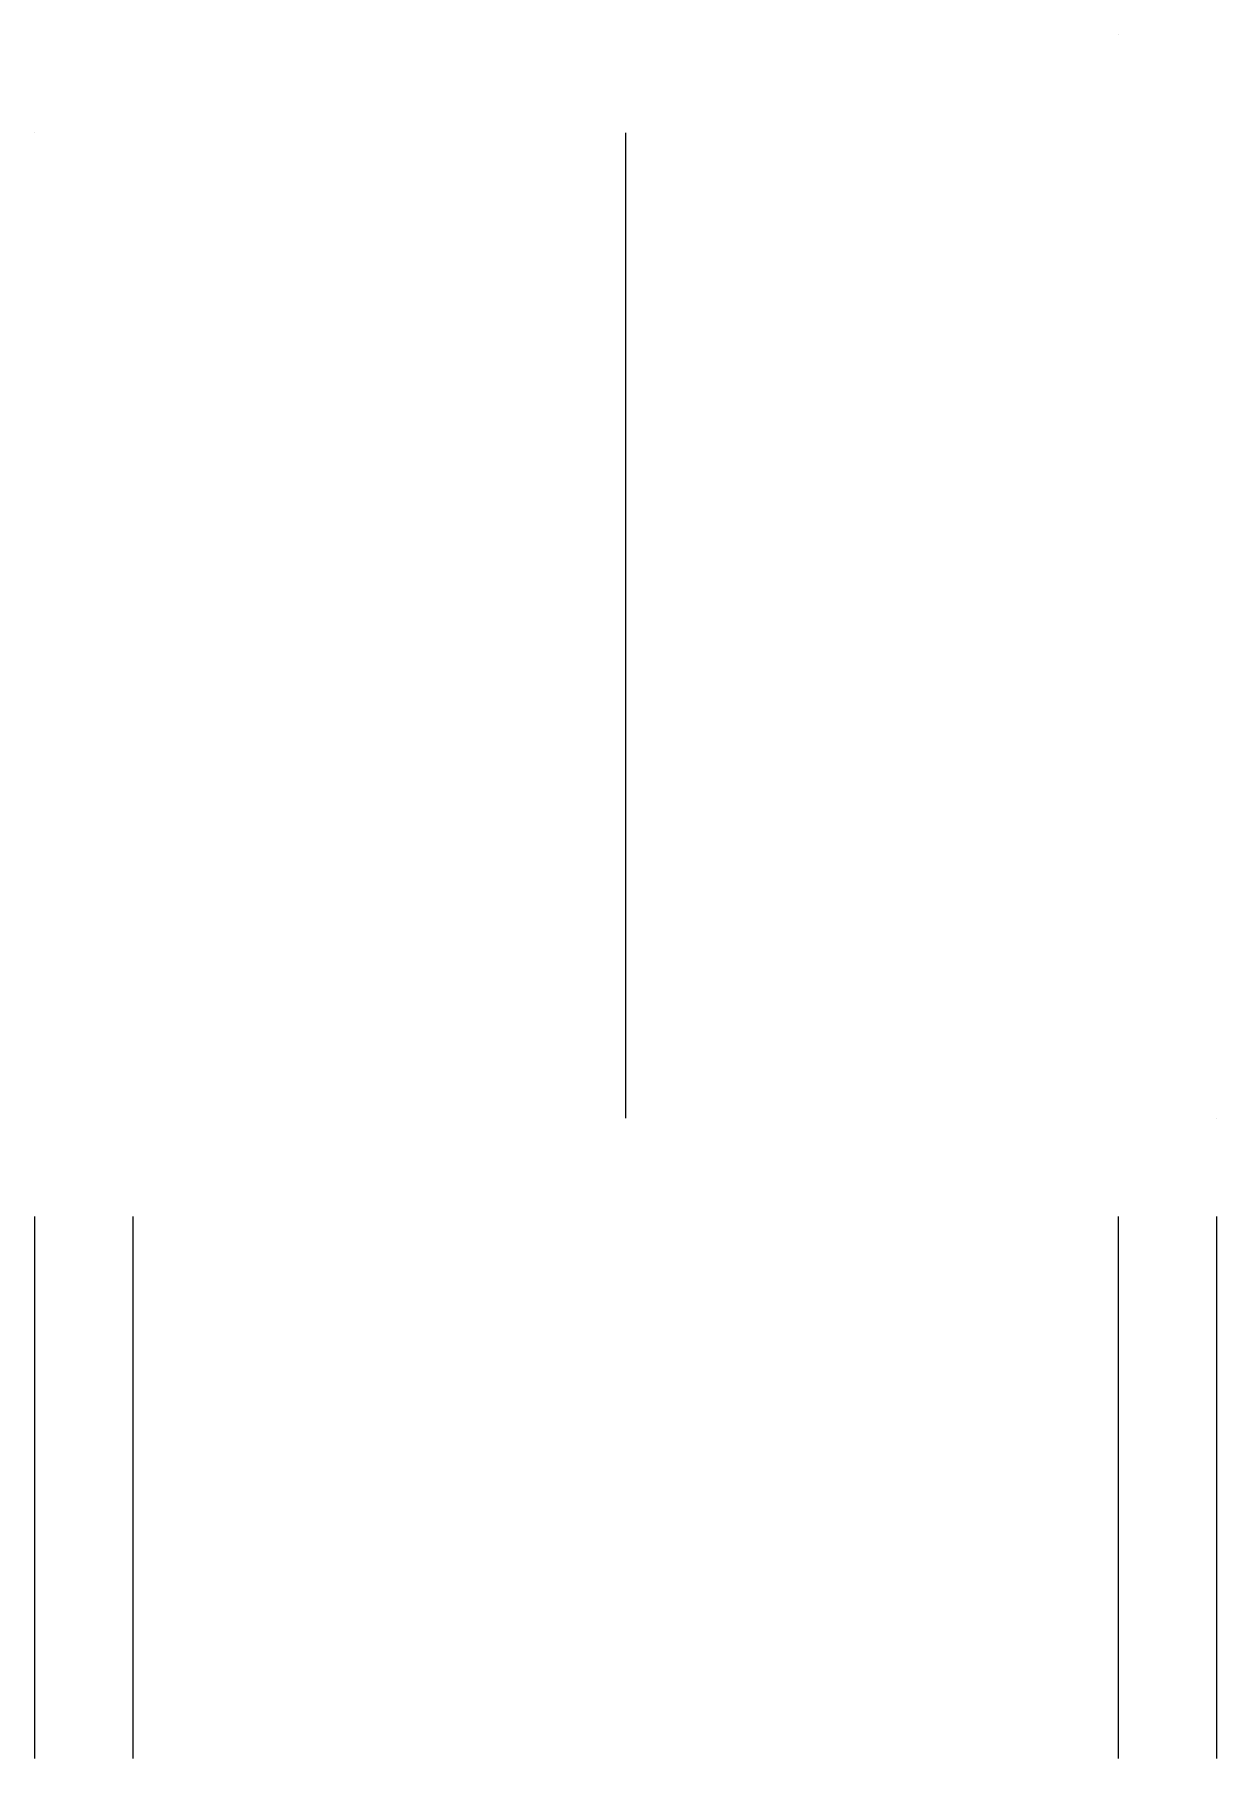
# Model space of a CAD drawing. Header units: millimetres. Extents: x 13251 to 35757, y 11509 to 19980.
# Drawn here: x 27401 to 28601, y 12020 to 13770 of the extents above; entities that cross this region are included whole.
import ezdxf

# ---------------------------------------------------------------- set-up
doc = ezdxf.new("R2010")
doc.units = ezdxf.units.MM

msp = doc.modelspace()

# ---------------------------------------------------------------- linework, layer by layer
at = {"extrusion": (7.21645e-16, 1, 6.12323e-17)}
for p, q in [((28500.5, 13770.4, 1660), (28500.5, 13770.4, 1650)), ((28500.5, 13770.4, 1470), (28500.5, 13770.4, 1460))]:
    msp.add_line(p, q, dxfattribs=at)
at = {"extrusion": (-1, -1.05471e-15, 6.12323e-17)}
for p, q in [((27400.5, 13670.4, 1660), (27400.5, 13670.4, 1650)), ((27400.5, 13670.4, 1470), (27400.5, 13670.4, 1460))]:
    msp.add_line(p, q, dxfattribs=at)
for p, q in [((28000.5, 13670.4, 760.9), (28000.5, 12670.4, 760.9)), ((27400.5, 12570.4), (27400.5, 12020.4)), ((27500.5, 12570.4), (27500.5, 12020.4)), ((28500.5, 12570.4), (28500.5, 12020.4)), ((28600.5, 12570.4), (28600.5, 12020.4))]:
    msp.add_line(p, q)
at = {"extrusion": (1, -8.88178e-16, 6.12323e-17)}
for p, q in [((28600.5, 12670.4, 1660), (28600.5, 12670.4, 1650)), ((28600.5, 12670.4, 1470), (28600.5, 12670.4, 1460))]:
    msp.add_line(p, q, dxfattribs=at)
at = {"extrusion": (0, -1, 6.12323e-17)}
for p, q in [((27500.5, 12570.4, 1660), (27500.5, 12570.4, 1650)), ((27500.5, 12570.4, 1470), (27500.5, 12570.4, 1460))]:
    msp.add_line(p, q, dxfattribs=at)

doc.saveas('drawing.dxf')
